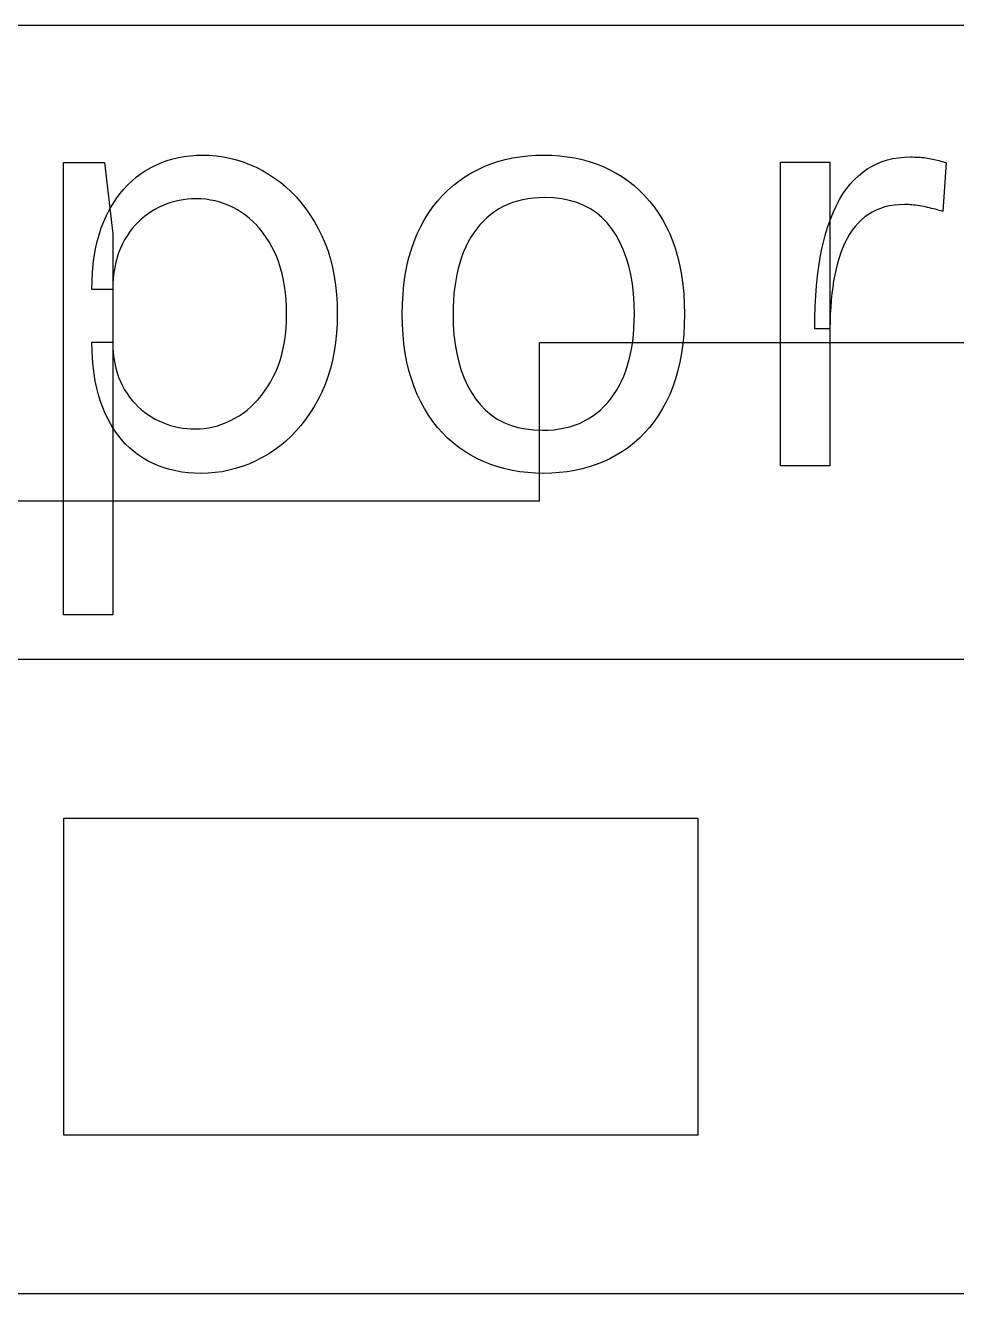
# Model space of a CAD drawing. Header units: millimetres. Extents: x 0 to 253, y 0 to 243.
# Drawn here: x 31.77 to 49.4, y 74 to 98 of the extents above; entities that cross this region are included whole.
import ezdxf

# ---------------------------------------------------------------- set-up
doc = ezdxf.new("R2010")
doc.units = ezdxf.units.MM
doc.layers.get('0').update_dxf_attribs({"linetype": 'CONTINUOUS'})

msp = doc.modelspace()

# ---------------------------------------------------------------- linework, layer by layer
for p, q in [((113, 98), (6, 98)), ((34.667, 95.5), (34.776, 95.52)), ((34.776, 95.52), (34.888, 95.534)), ((34.888, 95.534), (35.003, 95.543)), ((35.003, 95.543), (35.119, 95.546)), ((35.119, 95.546), (35.119, 95.546)), ((35.119, 95.546), (35.252, 95.542)), ((35.252, 95.542), (35.384, 95.532)), ((35.384, 95.532), (35.514, 95.514)), ((41.132, 95.515), (41.278, 95.532)), ((41.278, 95.532), (41.428, 95.543)), ((41.428, 95.543), (41.581, 95.546)), ((41.581, 95.546), (41.581, 95.546)), ((41.581, 95.546), (41.733, 95.543)), ((41.733, 95.543), (41.882, 95.532)), ((41.882, 95.532), (42.027, 95.515)), ((32.491, 86.846), (32.491, 95.402)), ((32.491, 95.402), (33.271, 95.402)), ((33.271, 95.402), (33.427, 94.058)), ((34.057, 95.258), (34.153, 95.313)), ((34.153, 95.313), (34.251, 95.362)), ((34.251, 95.362), (34.352, 95.405)), ((34.352, 95.405), (34.454, 95.442)), ((34.454, 95.442), (34.559, 95.474)), ((34.559, 95.474), (34.667, 95.5)), ((35.514, 95.514), (35.642, 95.488)), ((35.642, 95.488), (35.769, 95.456)), ((35.769, 95.456), (35.893, 95.416)), ((35.893, 95.416), (36.016, 95.37)), ((36.016, 95.37), (36.137, 95.316)), ((36.137, 95.316), (36.256, 95.254)), ((40.326, 95.269), (40.452, 95.327)), ((40.452, 95.327), (40.581, 95.378)), ((40.581, 95.378), (40.714, 95.423)), ((40.714, 95.423), (40.85, 95.46)), ((40.85, 95.46), (40.989, 95.491)), ((40.989, 95.491), (41.132, 95.515)), ((42.027, 95.515), (42.169, 95.491)), ((42.169, 95.491), (42.308, 95.46)), ((42.308, 95.46), (42.443, 95.423)), ((42.443, 95.423), (42.575, 95.378)), ((42.575, 95.378), (42.704, 95.327)), ((42.704, 95.327), (42.83, 95.269)), ((46.063, 89.666), (46.063, 95.414)), ((46.063, 95.414), (46.999, 95.414)), ((46.999, 95.414), (46.999, 89.666)), ((47.619, 95.221), (47.705, 95.282)), ((47.705, 95.282), (47.795, 95.335)), ((47.795, 95.335), (47.888, 95.381)), ((47.888, 95.381), (47.985, 95.421)), ((47.985, 95.421), (48.086, 95.453)), ((48.086, 95.453), (48.19, 95.478)), ((48.19, 95.478), (48.297, 95.496)), ((48.297, 95.496), (48.408, 95.506)), ((48.408, 95.506), (48.523, 95.51)), ((48.523, 95.51), (48.523, 95.51)), ((48.523, 95.51), (48.561, 95.51)), ((48.561, 95.51), (48.598, 95.509)), ((48.598, 95.509), (48.635, 95.508)), ((48.635, 95.508), (48.671, 95.506)), ((48.671, 95.506), (48.707, 95.503)), ((48.707, 95.503), (48.742, 95.5)), ((48.742, 95.5), (48.776, 95.497)), ((48.776, 95.497), (48.809, 95.493)), ((48.809, 95.493), (48.842, 95.488)), ((48.842, 95.488), (48.874, 95.483)), ((48.874, 95.483), (48.906, 95.477)), ((48.906, 95.477), (48.938, 95.471)), ((48.938, 95.471), (48.97, 95.464)), ((48.97, 95.464), (49.002, 95.457)), ((49.002, 95.457), (49.034, 95.449)), ((49.034, 95.449), (49.066, 95.441)), ((49.066, 95.441), (49.098, 95.432)), ((49.098, 95.432), (49.13, 95.423)), ((49.13, 95.423), (49.163, 95.413)), ((49.195, 95.402), (49.135, 94.478)), ((49.163, 95.413), (49.195, 95.402)), ((49.195, 95.402), (49.195, 95.402)), ((33.709, 94.983), (33.79, 95.06)), ((33.79, 95.06), (33.875, 95.132)), ((33.875, 95.132), (33.964, 95.198)), ((33.964, 95.198), (34.057, 95.258)), ((36.256, 95.254), (36.373, 95.186)), ((36.373, 95.186), (36.487, 95.111)), ((36.487, 95.111), (36.597, 95.03)), ((39.865, 94.969), (39.973, 95.054)), ((39.973, 95.054), (40.086, 95.132)), ((40.086, 95.132), (40.204, 95.204)), ((40.204, 95.204), (40.326, 95.269)), ((42.83, 95.269), (42.952, 95.204)), ((42.952, 95.204), (43.07, 95.132)), ((43.07, 95.132), (43.183, 95.054)), ((43.183, 95.054), (43.291, 94.969)), ((47.382, 94.996), (47.457, 95.078)), ((47.457, 95.078), (47.536, 95.153)), ((47.536, 95.153), (47.619, 95.221)), ((33.49, 94.718), (33.559, 94.812)), ((33.559, 94.812), (33.633, 94.9)), ((33.633, 94.9), (33.709, 94.983)), ((36.597, 95.03), (36.702, 94.942)), ((36.702, 94.942), (36.803, 94.848)), ((36.803, 94.848), (36.9, 94.748)), ((39.665, 94.78), (39.762, 94.878)), ((39.762, 94.878), (39.865, 94.969)), ((43.291, 94.969), (43.393, 94.878)), ((43.393, 94.878), (43.49, 94.78)), ((47.18, 94.704), (47.243, 94.809)), ((47.243, 94.809), (47.311, 94.906)), ((47.311, 94.906), (47.382, 94.996)), ((33.364, 94.514), (33.425, 94.619)), ((33.425, 94.619), (33.49, 94.718)), ((34.377, 94.591), (34.303, 94.558)), ((34.451, 94.621), (34.377, 94.591)), ((34.527, 94.647), (34.451, 94.621)), ((34.603, 94.668), (34.527, 94.647)), ((34.68, 94.686), (34.603, 94.668)), ((34.759, 94.7), (34.68, 94.686)), ((34.838, 94.71), (34.759, 94.7)), ((34.918, 94.716), (34.838, 94.71)), ((34.999, 94.718), (34.918, 94.716)), ((35.093, 94.715), (34.999, 94.718)), ((34.999, 94.718), (34.999, 94.718)), ((35.185, 94.708), (35.093, 94.715)), ((35.276, 94.695), (35.185, 94.708)), ((35.365, 94.677), (35.276, 94.695)), ((35.452, 94.653), (35.365, 94.677)), ((35.538, 94.625), (35.452, 94.653)), ((35.621, 94.592), (35.538, 94.625)), ((35.704, 94.553), (35.621, 94.592)), ((36.9, 94.748), (36.991, 94.642)), ((36.991, 94.642), (37.079, 94.529)), ((39.402, 94.448), (39.485, 94.565)), ((39.485, 94.565), (39.572, 94.676)), ((39.572, 94.676), (39.665, 94.78)), ((40.816, 94.571), (40.733, 94.526)), ((40.902, 94.611), (40.816, 94.571)), ((40.992, 94.646), (40.902, 94.611)), ((41.085, 94.675), (40.992, 94.646)), ((41.182, 94.699), (41.085, 94.675)), ((41.283, 94.718), (41.182, 94.699)), ((41.386, 94.731), (41.283, 94.718)), ((41.494, 94.739), (41.386, 94.731)), ((41.605, 94.742), (41.494, 94.739)), ((41.769, 94.736), (41.605, 94.742)), ((41.605, 94.742), (41.605, 94.742)), ((41.924, 94.718), (41.769, 94.736)), ((42.072, 94.689), (41.924, 94.718)), ((42.211, 94.647), (42.072, 94.689)), ((42.341, 94.594), (42.211, 94.647)), ((42.464, 94.529), (42.341, 94.594)), ((43.49, 94.78), (43.583, 94.676)), ((43.583, 94.676), (43.67, 94.565)), ((43.67, 94.565), (43.752, 94.448)), ((47.065, 94.474), (47.12, 94.593)), ((47.12, 94.593), (47.18, 94.704)), ((48.039, 94.563), (47.954, 94.537)), ((48.127, 94.584), (48.039, 94.563)), ((48.219, 94.598), (48.127, 94.584)), ((48.315, 94.607), (48.219, 94.598)), ((48.415, 94.61), (48.315, 94.607)), ((48.447, 94.61), (48.415, 94.61)), ((48.415, 94.61), (48.415, 94.61)), ((48.479, 94.608), (48.447, 94.61)), ((48.512, 94.606), (48.479, 94.608)), ((48.547, 94.604), (48.512, 94.606)), ((48.581, 94.6), (48.547, 94.604)), ((48.617, 94.596), (48.581, 94.6)), ((48.654, 94.591), (48.617, 94.596)), ((48.691, 94.585), (48.654, 94.591)), ((48.73, 94.578), (48.691, 94.585)), ((48.769, 94.571), (48.73, 94.578)), ((48.808, 94.563), (48.769, 94.571)), ((48.847, 94.555), (48.808, 94.563)), ((33.255, 94.287), (33.307, 94.403)), ((33.307, 94.403), (33.364, 94.514)), ((33.965, 94.332), (33.906, 94.276)), ((34.027, 94.385), (33.965, 94.332)), ((34.093, 94.433), (34.027, 94.385)), ((34.16, 94.479), (34.093, 94.433)), ((34.231, 94.52), (34.16, 94.479)), ((34.303, 94.558), (34.231, 94.52)), ((35.784, 94.509), (35.704, 94.553)), ((35.863, 94.46), (35.784, 94.509)), ((35.939, 94.406), (35.863, 94.46)), ((36.013, 94.348), (35.939, 94.406)), ((36.083, 94.285), (36.013, 94.348)), ((37.079, 94.529), (37.162, 94.41)), ((37.162, 94.41), (37.241, 94.285)), ((39.253, 94.193), (39.325, 94.324)), ((39.325, 94.324), (39.402, 94.448)), ((40.507, 94.359), (40.439, 94.294)), ((40.578, 94.419), (40.507, 94.359)), ((40.654, 94.475), (40.578, 94.419)), ((40.733, 94.526), (40.654, 94.475)), ((42.578, 94.452), (42.464, 94.529)), ((42.684, 94.364), (42.578, 94.452)), ((42.782, 94.263), (42.684, 94.364)), ((43.752, 94.448), (43.828, 94.324)), ((43.828, 94.324), (43.9, 94.193)), ((46.965, 94.214), (47.013, 94.348)), ((47.013, 94.348), (47.065, 94.474)), ((47.657, 94.374), (47.593, 94.319)), ((47.726, 94.424), (47.657, 94.374)), ((47.798, 94.467), (47.726, 94.424)), ((47.874, 94.505), (47.798, 94.467)), ((47.954, 94.537), (47.874, 94.505)), ((48.885, 94.546), (48.847, 94.555)), ((48.923, 94.537), (48.885, 94.546)), ((48.959, 94.528), (48.923, 94.537)), ((48.996, 94.519), (48.959, 94.528)), ((49.032, 94.509), (48.996, 94.519)), ((49.067, 94.499), (49.032, 94.509)), ((49.101, 94.489), (49.067, 94.499)), ((49.135, 94.478), (49.101, 94.489)), ((33.166, 94.039), (33.208, 94.166)), ((33.208, 94.166), (33.255, 94.287)), ((33.743, 94.086), (33.695, 94.015)), ((33.795, 94.153), (33.743, 94.086)), ((33.849, 94.217), (33.795, 94.153)), ((33.906, 94.276), (33.849, 94.217)), ((36.15, 94.217), (36.083, 94.285)), ((36.213, 94.145), (36.15, 94.217)), ((36.274, 94.068), (36.213, 94.145)), ((37.241, 94.285), (37.315, 94.154)), ((37.315, 94.154), (37.383, 94.017)), ((39.187, 94.056), (39.253, 94.193)), ((40.314, 94.151), (40.257, 94.073)), ((40.374, 94.225), (40.314, 94.151)), ((40.439, 94.294), (40.374, 94.225)), ((42.871, 94.151), (42.782, 94.263)), ((42.952, 94.028), (42.871, 94.151)), ((43.9, 94.193), (43.966, 94.056)), ((46.921, 94.073), (46.965, 94.214)), ((47.421, 94.123), (47.371, 94.048)), ((47.475, 94.193), (47.421, 94.123)), ((47.532, 94.258), (47.475, 94.193)), ((47.593, 94.319), (47.532, 94.258)), ((33.1, 93.769), (33.13, 93.907)), ((33.13, 93.907), (33.166, 94.039)), ((33.427, 94.058), (33.427, 86.846)), ((33.607, 93.863), (33.569, 93.782)), ((33.649, 93.941), (33.607, 93.863)), ((33.695, 94.015), (33.649, 93.941)), ((36.331, 93.987), (36.274, 94.068)), ((36.385, 93.901), (36.331, 93.987)), ((36.436, 93.811), (36.385, 93.901)), ((37.383, 94.017), (37.445, 93.875)), ((37.445, 93.875), (37.499, 93.727)), ((39.076, 93.763), (39.128, 93.913)), ((39.128, 93.913), (39.187, 94.056)), ((40.154, 93.902), (40.108, 93.81)), ((40.203, 93.989), (40.154, 93.902)), ((40.257, 94.073), (40.203, 93.989)), ((43.024, 93.897), (42.952, 94.028)), ((43.088, 93.757), (43.024, 93.897)), ((43.966, 94.056), (44.024, 93.913)), ((44.024, 93.913), (44.076, 93.763)), ((46.845, 93.769), (46.881, 93.925)), ((46.881, 93.925), (46.921, 94.073)), ((47.28, 93.884), (47.24, 93.795)), ((47.324, 93.969), (47.28, 93.884)), ((47.371, 94.048), (47.324, 93.969)), ((33.056, 93.478), (33.075, 93.626)), ((33.075, 93.626), (33.1, 93.769)), ((33.507, 93.608), (33.483, 93.516)), ((33.536, 93.696), (33.507, 93.608)), ((33.569, 93.782), (33.536, 93.696)), ((36.484, 93.716), (36.436, 93.811)), ((36.528, 93.617), (36.484, 93.716)), ((36.567, 93.514), (36.528, 93.617)), ((37.499, 93.727), (37.545, 93.574)), ((38.992, 93.444), (39.03, 93.606)), ((39.03, 93.606), (39.076, 93.763)), ((40.028, 93.612), (39.994, 93.507)), ((40.066, 93.713), (40.028, 93.612)), ((40.108, 93.81), (40.066, 93.713)), ((43.144, 93.609), (43.088, 93.757)), ((43.191, 93.451), (43.144, 93.609)), ((44.076, 93.763), (44.121, 93.606)), ((44.121, 93.606), (44.159, 93.444)), ((46.787, 93.436), (46.814, 93.606)), ((46.814, 93.606), (46.845, 93.769)), ((47.17, 93.603), (47.14, 93.5)), ((47.203, 93.702), (47.17, 93.603)), ((47.24, 93.795), (47.203, 93.702)), ((33.042, 93.325), (33.056, 93.478)), ((33.463, 93.42), (33.447, 93.321)), ((33.483, 93.516), (33.463, 93.42)), ((36.602, 93.407), (36.567, 93.514)), ((36.632, 93.296), (36.602, 93.407)), ((37.545, 93.574), (37.585, 93.416)), ((37.585, 93.416), (37.617, 93.253)), ((38.961, 93.275), (38.992, 93.444)), ((39.963, 93.399), (39.937, 93.287)), ((39.994, 93.507), (39.963, 93.399)), ((43.229, 93.285), (43.191, 93.451)), ((44.159, 93.444), (44.19, 93.275)), ((46.764, 93.258), (46.787, 93.436)), ((47.113, 93.393), (47.089, 93.281)), ((47.14, 93.5), (47.113, 93.393)), ((33.031, 93.002), (33.034, 93.166)), ((33.034, 93.166), (33.042, 93.325)), ((33.436, 93.218), (33.429, 93.112)), ((33.447, 93.321), (33.436, 93.218)), ((36.657, 93.18), (36.632, 93.296)), ((36.678, 93.062), (36.657, 93.18)), ((37.617, 93.253), (37.643, 93.084)), ((38.936, 93.099), (38.961, 93.275)), ((39.915, 93.171), (39.897, 93.051)), ((39.937, 93.287), (39.915, 93.171)), ((43.259, 93.11), (43.229, 93.285)), ((44.19, 93.275), (44.214, 93.099)), ((46.745, 93.073), (46.764, 93.258)), ((47.068, 93.166), (47.05, 93.048)), ((47.089, 93.281), (47.068, 93.166)), ((33.427, 93.002), (33.031, 93.002)), ((33.429, 93.112), (33.427, 93.002)), ((33.427, 93.002), (33.427, 93.002)), ((36.694, 92.939), (36.678, 93.062)), ((36.706, 92.812), (36.694, 92.939)), ((37.643, 93.084), (37.661, 92.91)), ((37.661, 92.91), (37.671, 92.731)), ((38.908, 92.729), (38.919, 92.917)), ((38.919, 92.917), (38.936, 93.099)), ((39.883, 92.927), (39.873, 92.8)), ((39.897, 93.051), (39.883, 92.927)), ((43.28, 92.927), (43.259, 93.11)), ((43.293, 92.735), (43.28, 92.927)), ((44.214, 93.099), (44.231, 92.917)), ((44.231, 92.917), (44.242, 92.729)), ((46.719, 92.68), (46.73, 92.88)), ((46.73, 92.88), (46.745, 93.073)), ((47.034, 92.925), (47.022, 92.799)), ((47.05, 93.048), (47.034, 92.925)), ((36.713, 92.681), (36.706, 92.812)), ((36.715, 92.546), (36.713, 92.681)), ((37.671, 92.731), (37.675, 92.546)), ((38.905, 92.534), (38.908, 92.729)), ((39.867, 92.669), (39.865, 92.534)), ((39.873, 92.8), (39.867, 92.669)), ((43.297, 92.534), (43.293, 92.735)), ((44.242, 92.729), (44.245, 92.534)), ((46.713, 92.473), (46.719, 92.68)), ((47.012, 92.67), (47.005, 92.536)), ((47.022, 92.799), (47.012, 92.67)), ((36.705, 92.27), (36.712, 92.405)), ((36.712, 92.405), (36.715, 92.546)), ((36.715, 92.546), (36.715, 92.546)), ((37.675, 92.546), (37.671, 92.359)), ((37.675, 92.546), (37.675, 92.546)), ((38.908, 92.34), (38.905, 92.534)), ((38.905, 92.534), (38.905, 92.534)), ((39.865, 92.534), (39.865, 92.534)), ((39.865, 92.534), (39.869, 92.335)), ((43.289, 92.27), (43.295, 92.4)), ((43.295, 92.4), (43.297, 92.534)), ((43.297, 92.534), (43.297, 92.534)), ((44.245, 92.534), (44.242, 92.34)), ((44.245, 92.534), (44.245, 92.534)), ((46.711, 92.258), (46.713, 92.473)), ((47.005, 92.536), (47, 92.399)), ((36.692, 92.138), (36.705, 92.27)), ((37.66, 92.178), (37.642, 92.001)), ((37.671, 92.359), (37.66, 92.178)), ((38.919, 92.153), (38.908, 92.34)), ((39.869, 92.335), (39.882, 92.145)), ((43.279, 92.144), (43.289, 92.27)), ((44.242, 92.34), (44.231, 92.153)), ((46.999, 92.258), (46.711, 92.258)), ((47, 92.399), (46.999, 92.258)), ((46.999, 92.258), (46.999, 92.258)), ((46.999, 92.258), (46.999, 92.258)), ((33.034, 91.849), (33.031, 92.006)), ((33.031, 92.006), (33.031, 92.006)), ((33.031, 92.006), (33.427, 92.006)), ((33.427, 92.006), (33.429, 91.901)), ((36.652, 91.889), (36.675, 92.011)), ((36.675, 92.011), (36.692, 92.138)), ((37.642, 92.001), (37.617, 91.831)), ((38.936, 91.972), (38.919, 92.153)), ((38.961, 91.797), (38.936, 91.972)), ((39.882, 92.145), (39.904, 91.964)), ((39.904, 91.964), (39.934, 91.79)), ((41.5, 89), (41.5, 92)), ((41.5, 92), (53.5, 92)), ((43.247, 91.903), (43.265, 92.021)), ((43.265, 92.021), (43.279, 92.144)), ((44.214, 91.972), (44.19, 91.797)), ((44.231, 92.153), (44.214, 91.972)), ((33.041, 91.697), (33.034, 91.849)), ((33.054, 91.549), (33.041, 91.697)), ((33.429, 91.901), (33.436, 91.799)), ((33.436, 91.799), (33.447, 91.701)), ((33.447, 91.701), (33.463, 91.606)), ((36.592, 91.658), (36.624, 91.771)), ((36.624, 91.771), (36.652, 91.889)), ((37.617, 91.831), (37.584, 91.665)), ((38.992, 91.628), (38.961, 91.797)), ((39.934, 91.79), (39.972, 91.626)), ((43.199, 91.676), (43.225, 91.787)), ((43.225, 91.787), (43.247, 91.903)), ((44.19, 91.797), (44.159, 91.628)), ((33.071, 91.406), (33.054, 91.549)), ((33.463, 91.606), (33.483, 91.514)), ((33.483, 91.514), (33.507, 91.426)), ((36.463, 91.346), (36.511, 91.445)), ((36.511, 91.445), (36.554, 91.55)), ((36.554, 91.55), (36.592, 91.658)), ((37.544, 91.506), (37.497, 91.351)), ((37.584, 91.665), (37.544, 91.506)), ((39.03, 91.466), (38.992, 91.628)), ((39.076, 91.309), (39.03, 91.466)), ((39.972, 91.626), (40.019, 91.469)), ((40.019, 91.469), (40.075, 91.322)), ((43.096, 91.364), (43.134, 91.464)), ((43.134, 91.464), (43.168, 91.568)), ((43.168, 91.568), (43.199, 91.676)), ((44.121, 91.466), (44.076, 91.309)), ((44.159, 91.628), (44.121, 91.466)), ((33.094, 91.269), (33.071, 91.406)), ((33.122, 91.136), (33.094, 91.269)), ((33.507, 91.426), (33.536, 91.341)), ((33.536, 91.341), (33.569, 91.259)), ((33.569, 91.259), (33.607, 91.181)), ((36.356, 91.161), (36.411, 91.251)), ((36.411, 91.251), (36.463, 91.346)), ((37.443, 91.202), (37.381, 91.058)), ((37.497, 91.351), (37.443, 91.202)), ((39.128, 91.159), (39.076, 91.309)), ((40.075, 91.322), (40.14, 91.182)), ((43.008, 91.176), (43.054, 91.268)), ((43.054, 91.268), (43.096, 91.364)), ((44.076, 91.309), (44.024, 91.159)), ((33.154, 91.008), (33.122, 91.136)), ((33.192, 90.885), (33.154, 91.008)), ((33.607, 91.181), (33.649, 91.106)), ((33.649, 91.106), (33.695, 91.035)), ((33.695, 91.035), (33.743, 90.967)), ((33.743, 90.967), (33.794, 90.902)), ((36.175, 90.919), (36.238, 90.995)), ((36.238, 90.995), (36.299, 91.076)), ((36.299, 91.076), (36.356, 91.161)), ((37.381, 91.058), (37.312, 90.92)), ((39.187, 91.016), (39.128, 91.159)), ((39.253, 90.878), (39.187, 91.016)), ((40.14, 91.182), (40.212, 91.051)), ((40.212, 91.051), (40.294, 90.929)), ((42.848, 90.928), (42.905, 91.006)), ((42.905, 91.006), (42.958, 91.089)), ((42.958, 91.089), (43.008, 91.176)), ((43.966, 91.016), (43.9, 90.878)), ((44.024, 91.159), (43.966, 91.016)), ((33.235, 90.766), (33.192, 90.885)), ((33.283, 90.653), (33.235, 90.766)), ((33.794, 90.902), (33.848, 90.842)), ((33.848, 90.842), (33.905, 90.784)), ((33.905, 90.784), (33.964, 90.731)), ((33.964, 90.731), (34.026, 90.68)), ((35.893, 90.663), (35.968, 90.72)), ((35.968, 90.72), (36.04, 90.782)), ((36.04, 90.782), (36.109, 90.848)), ((36.109, 90.848), (36.175, 90.919)), ((37.237, 90.788), (37.158, 90.662)), ((37.312, 90.92), (37.237, 90.788)), ((39.325, 90.747), (39.253, 90.878)), ((39.402, 90.622), (39.325, 90.747)), ((40.294, 90.929), (40.384, 90.817)), ((40.384, 90.817), (40.482, 90.716)), ((42.581, 90.661), (42.653, 90.721)), ((42.653, 90.721), (42.722, 90.785)), ((42.722, 90.785), (42.787, 90.855)), ((42.787, 90.855), (42.848, 90.928)), ((43.828, 90.747), (43.752, 90.622)), ((43.9, 90.878), (43.828, 90.747)), ((33.336, 90.545), (33.283, 90.653)), ((33.392, 90.442), (33.336, 90.545)), ((34.026, 90.68), (34.091, 90.634)), ((34.091, 90.634), (34.158, 90.591)), ((34.158, 90.591), (34.228, 90.551)), ((34.228, 90.551), (34.3, 90.515)), ((34.3, 90.515), (34.373, 90.483)), ((34.373, 90.483), (34.446, 90.455)), ((35.492, 90.452), (35.574, 90.484)), ((35.574, 90.484), (35.655, 90.521)), ((35.655, 90.521), (35.735, 90.564)), ((35.735, 90.564), (35.815, 90.611)), ((35.815, 90.611), (35.893, 90.663)), ((37.074, 90.542), (36.986, 90.428)), ((37.158, 90.662), (37.074, 90.542)), ((39.485, 90.505), (39.402, 90.622)), ((39.572, 90.393), (39.485, 90.505)), ((40.482, 90.716), (40.588, 90.628)), ((40.588, 90.628), (40.702, 90.551)), ((40.702, 90.551), (40.824, 90.486)), ((40.824, 90.486), (40.955, 90.433)), ((42.256, 90.469), (42.342, 90.509)), ((42.342, 90.509), (42.425, 90.554)), ((42.425, 90.554), (42.505, 90.605)), ((42.505, 90.605), (42.581, 90.661)), ((43.67, 90.505), (43.583, 90.393)), ((43.752, 90.622), (43.67, 90.505)), ((33.453, 90.344), (33.392, 90.442)), ((33.519, 90.252), (33.453, 90.344)), ((33.588, 90.165), (33.519, 90.252)), ((34.446, 90.455), (34.521, 90.43)), ((34.521, 90.43), (34.596, 90.409)), ((34.596, 90.409), (34.673, 90.392)), ((34.673, 90.392), (34.75, 90.379)), ((34.75, 90.379), (34.828, 90.37)), ((34.828, 90.37), (34.907, 90.364)), ((34.907, 90.364), (34.987, 90.362)), ((34.987, 90.362), (35.073, 90.364)), ((34.987, 90.362), (34.987, 90.362)), ((35.073, 90.364), (35.158, 90.372)), ((35.158, 90.372), (35.243, 90.384)), ((35.243, 90.384), (35.327, 90.402)), ((35.327, 90.402), (35.41, 90.424)), ((35.41, 90.424), (35.492, 90.452)), ((36.893, 90.322), (36.795, 90.221)), ((36.986, 90.428), (36.893, 90.322)), ((39.665, 90.288), (39.572, 90.393)), ((39.762, 90.19), (39.665, 90.288)), ((40.955, 90.433), (41.093, 90.391)), ((41.093, 90.391), (41.24, 90.362)), ((41.24, 90.362), (41.394, 90.344)), ((41.394, 90.344), (41.557, 90.338)), ((41.557, 90.338), (41.667, 90.341)), ((41.557, 90.338), (41.557, 90.338)), ((41.557, 90.338), (41.557, 90.338)), ((41.667, 90.341), (41.773, 90.349)), ((41.773, 90.349), (41.877, 90.362)), ((41.877, 90.362), (41.977, 90.381)), ((41.977, 90.381), (42.073, 90.405)), ((42.073, 90.405), (42.166, 90.434)), ((42.166, 90.434), (42.256, 90.469)), ((43.49, 90.288), (43.393, 90.19)), ((43.583, 90.393), (43.49, 90.288)), ((33.662, 90.083), (33.588, 90.165)), ((33.74, 90.007), (33.662, 90.083)), ((33.823, 89.936), (33.74, 90.007)), ((36.587, 90.039), (36.476, 89.957)), ((36.694, 90.127), (36.587, 90.039)), ((36.795, 90.221), (36.694, 90.127)), ((39.865, 90.099), (39.762, 90.19)), ((39.973, 90.014), (39.865, 90.099)), ((40.086, 89.936), (39.973, 90.014)), ((43.183, 90.014), (43.07, 89.936)), ((43.291, 90.099), (43.183, 90.014)), ((43.393, 90.19), (43.291, 90.099)), ((33.909, 89.87), (33.823, 89.936)), ((34, 89.81), (33.909, 89.87)), ((34.095, 89.755), (34, 89.81)), ((36.242, 89.814), (36.122, 89.752)), ((36.361, 89.882), (36.242, 89.814)), ((36.476, 89.957), (36.361, 89.882)), ((40.204, 89.864), (40.086, 89.936)), ((40.326, 89.799), (40.204, 89.864)), ((40.452, 89.741), (40.326, 89.799)), ((42.83, 89.799), (42.704, 89.741)), ((42.952, 89.864), (42.83, 89.799)), ((43.07, 89.936), (42.952, 89.864)), ((34.193, 89.706), (34.095, 89.755)), ((34.294, 89.663), (34.193, 89.706)), ((34.398, 89.626), (34.294, 89.663)), ((34.506, 89.594), (34.398, 89.626)), ((34.617, 89.568), (34.506, 89.594)), ((34.732, 89.548), (34.617, 89.568)), ((34.85, 89.534), (34.732, 89.548)), ((34.971, 89.525), (34.85, 89.534)), ((35.095, 89.522), (34.971, 89.525)), ((35.23, 89.526), (35.095, 89.522)), ((35.095, 89.522), (35.095, 89.522)), ((35.095, 89.522), (35.095, 89.522)), ((35.363, 89.536), (35.23, 89.526)), ((35.494, 89.554), (35.363, 89.536)), ((35.623, 89.58), (35.494, 89.554)), ((35.751, 89.612), (35.623, 89.58)), ((35.876, 89.652), (35.751, 89.612)), ((36, 89.698), (35.876, 89.652)), ((36.122, 89.752), (36, 89.698)), ((40.581, 89.69), (40.452, 89.741)), ((40.714, 89.645), (40.581, 89.69)), ((40.85, 89.608), (40.714, 89.645)), ((40.989, 89.577), (40.85, 89.608)), ((41.132, 89.553), (40.989, 89.577)), ((41.278, 89.536), (41.132, 89.553)), ((41.428, 89.525), (41.278, 89.536)), ((41.581, 89.522), (41.428, 89.525)), ((41.733, 89.525), (41.581, 89.522)), ((41.581, 89.522), (41.581, 89.522)), ((41.581, 89.522), (41.581, 89.522)), ((41.882, 89.536), (41.733, 89.525)), ((42.027, 89.553), (41.882, 89.536)), ((42.169, 89.577), (42.027, 89.553)), ((42.308, 89.608), (42.169, 89.577)), ((42.443, 89.645), (42.308, 89.608)), ((42.575, 89.69), (42.443, 89.645)), ((42.704, 89.741), (42.575, 89.69)), ((46.999, 89.666), (46.063, 89.666)), ((46.999, 89.666), (46.999, 89.666)), ((29.5, 89), (41.5, 89)), ((33.427, 86.846), (32.491, 86.846)), ((33.427, 86.846), (33.427, 86.846)), ((125, 86), (0, 86)), ((32.5, 77), (32.5, 83)), ((32.5, 83), (44.5, 83)), ((44.5, 83), (44.5, 77)), ((44.5, 77), (32.5, 77)), ((0, 74), (125, 74))]:
    msp.add_line(p, q)

doc.saveas('drawing.dxf')
